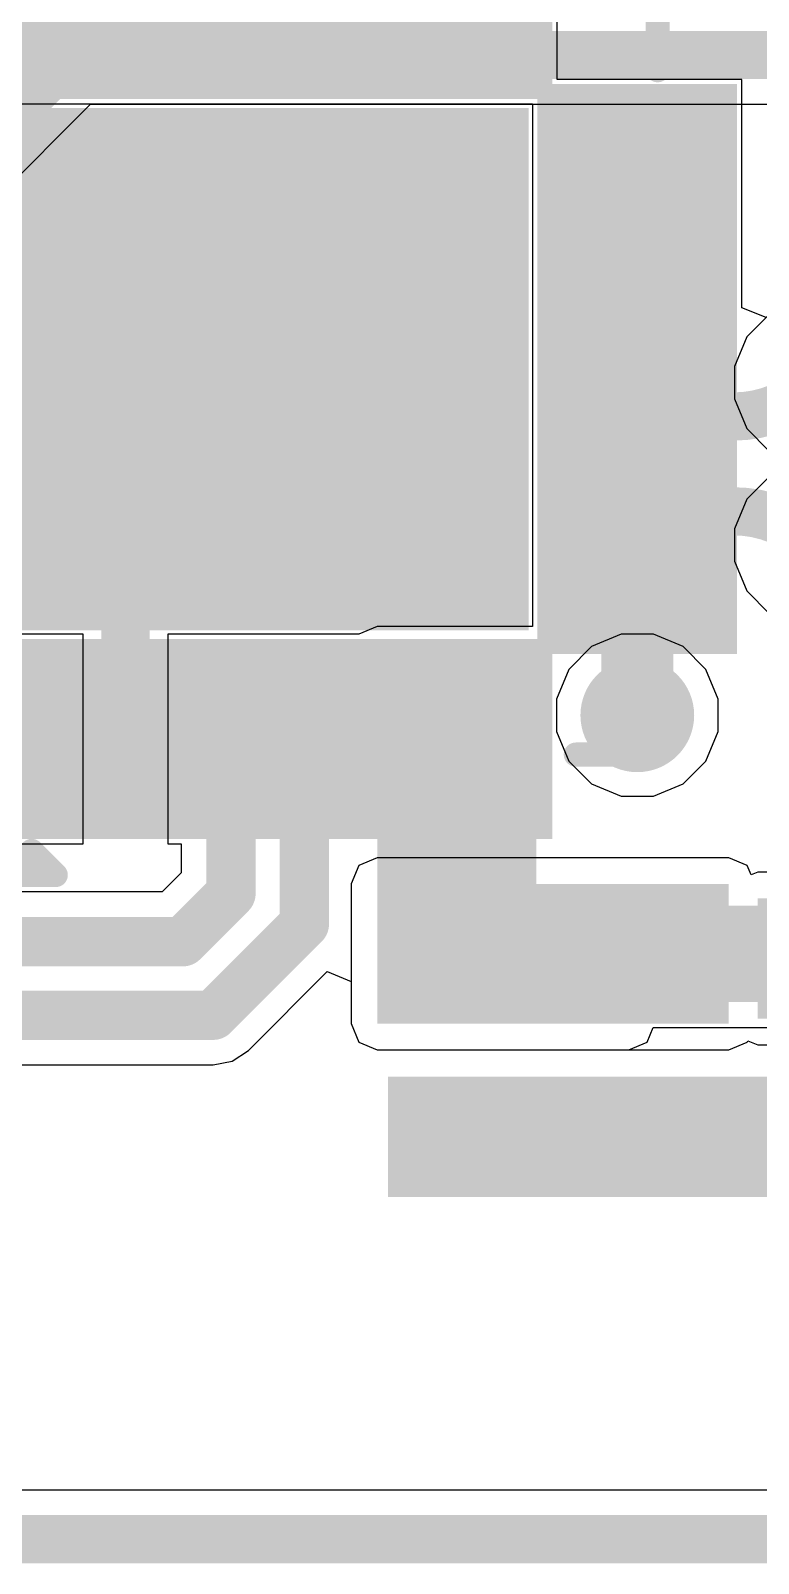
# Model space of a CAD drawing. Header units: millimetres. Extents: x -0.2 to 45, y 0 to 49.7.
# Drawn here: x 30.71 to 34.55, y 34.77 to 42.85 of the extents above; entities that cross this region are included whole.
import ezdxf

# ---------------------------------------------------------------- set-up
doc = ezdxf.new("R2010")
doc.units = ezdxf.units.MM
for name, color, linetype in [('BottomLayer', 5, 'Continuous'), ('BottomPaste', 16, 'Continuous'), ('BottomSolder', 6, 'Continuous'), ('TopLayer', 1, 'Continuous'), ('TopOverlay', 2, 'Continuous'), ('TopPaste', 8, 'Continuous'), ('TopSolder', 216, 'Continuous'), ('ViaHoleLayer', 16, 'Continuous')]:
    doc.layers.add(name, color=color, linetype=linetype)

# ---------------------------------------------------------------- blocks, each defined once
blk = doc.blocks.new('24_QFN__4_4__32')
at = {"layer": 'TopLayer'}
for points in [[(-1.4, 1.525), (-1.4, 2.375), (-1.1, 2.375), (-1.1, 1.525)], [(-0.9, 1.525), (-0.9, 2.375), (-0.6, 2.375), (-0.6, 1.525)], [(-0.4, 1.525), (-0.4, 2.375), (-0.1, 2.375), (-0.1, 1.525)], [(0.1, 1.525), (0.1, 2.375), (0.4, 2.375), (0.4, 1.525)], [(0.6, 1.525), (0.6, 2.375), (0.9, 2.375), (0.9, 1.525)], [(1.1, 1.525), (1.1, 2.375), (1.4, 2.375), (1.4, 1.525)], [(-2.375, 1.4), (-1.525, 1.4), (-1.525, 1.1), (-2.375, 1.1)], [(1.525, 1.4), (2.375, 1.4), (2.375, 1.1), (1.525, 1.1)], [(-1.275, -1.275), (-1.275, 1.275), (1.275, 1.275), (1.275, -1.275)], [(-2.375, 0.9), (-1.525, 0.9), (-1.525, 0.6), (-2.375, 0.6)], [(1.525, 0.9), (2.375, 0.9), (2.375, 0.6), (1.525, 0.6)], [(-2.375, 0.4), (-1.525, 0.4), (-1.525, 0.1), (-2.375, 0.1)], [(1.525, 0.4), (2.375, 0.4), (2.375, 0.1), (1.525, 0.1)], [(-2.375, -0.1), (-1.525, -0.1), (-1.525, -0.4), (-2.375, -0.4)], [(1.525, -0.1), (2.375, -0.1), (2.375, -0.4), (1.525, -0.4)], [(-2.375, -0.6), (-1.525, -0.6), (-1.525, -0.9), (-2.375, -0.9)], [(1.525, -0.6), (2.375, -0.6), (2.375, -0.9), (1.525, -0.9)], [(-2.375, -1.1), (-1.525, -1.1), (-1.525, -1.4), (-2.375, -1.4)], [(1.525, -1.1), (2.375, -1.1), (2.375, -1.4), (1.525, -1.4)], [(-1.1, -1.525), (-1.1, -2.375), (-1.4, -2.375), (-1.4, -1.525)], [(-0.6, -1.525), (-0.6, -2.375), (-0.9, -2.375), (-0.9, -1.525)], [(-0.1, -1.525), (-0.1, -2.375), (-0.4, -2.375), (-0.4, -1.525)], [(0.4, -1.525), (0.4, -2.375), (0.1, -2.375), (0.1, -1.525)], [(0.9, -1.525), (0.9, -2.375), (0.6, -2.375), (0.6, -1.525)], [(1.4, -1.525), (1.4, -2.375), (1.1, -2.375), (1.1, -1.525)]]:
    blk.add_hatch(color=1, dxfattribs=at).paths.add_polyline_path(points)
at = {"layer": 'TopPaste'}
for points in [[(-1.4, 1.525), (-1.4, 2.375), (-1.1, 2.375), (-1.1, 1.525)], [(-0.9, 1.525), (-0.9, 2.375), (-0.6, 2.375), (-0.6, 1.525)], [(-0.4, 1.525), (-0.4, 2.375), (-0.1, 2.375), (-0.1, 1.525)], [(0.1, 1.525), (0.1, 2.375), (0.4, 2.375), (0.4, 1.525)], [(0.6, 1.525), (0.6, 2.375), (0.9, 2.375), (0.9, 1.525)], [(1.1, 1.525), (1.1, 2.375), (1.4, 2.375), (1.4, 1.525)], [(-2.375, 1.4), (-1.525, 1.4), (-1.525, 1.1), (-2.375, 1.1)], [(1.525, 1.4), (2.375, 1.4), (2.375, 1.1), (1.525, 1.1)], [(-1.275, -1.275), (-1.275, 1.275), (1.275, 1.275), (1.275, -1.275)], [(-2.375, 0.9), (-1.525, 0.9), (-1.525, 0.6), (-2.375, 0.6)], [(1.525, 0.9), (2.375, 0.9), (2.375, 0.6), (1.525, 0.6)], [(-2.375, 0.4), (-1.525, 0.4), (-1.525, 0.1), (-2.375, 0.1)], [(1.525, 0.4), (2.375, 0.4), (2.375, 0.1), (1.525, 0.1)], [(-2.375, -0.1), (-1.525, -0.1), (-1.525, -0.4), (-2.375, -0.4)], [(1.525, -0.1), (2.375, -0.1), (2.375, -0.4), (1.525, -0.4)], [(-2.375, -0.6), (-1.525, -0.6), (-1.525, -0.9), (-2.375, -0.9)], [(1.525, -0.6), (2.375, -0.6), (2.375, -0.9), (1.525, -0.9)], [(-2.375, -1.1), (-1.525, -1.1), (-1.525, -1.4), (-2.375, -1.4)], [(1.525, -1.1), (2.375, -1.1), (2.375, -1.4), (1.525, -1.4)], [(-1.1, -1.525), (-1.1, -2.375), (-1.4, -2.375), (-1.4, -1.525)], [(-0.6, -1.525), (-0.6, -2.375), (-0.9, -2.375), (-0.9, -1.525)], [(-0.1, -1.525), (-0.1, -2.375), (-0.4, -2.375), (-0.4, -1.525)], [(0.4, -1.525), (0.4, -2.375), (0.1, -2.375), (0.1, -1.525)], [(0.9, -1.525), (0.9, -2.375), (0.6, -2.375), (0.6, -1.525)], [(1.4, -1.525), (1.4, -2.375), (1.1, -2.375), (1.1, -1.525)]]:
    blk.add_hatch(color=8, dxfattribs=at).paths.add_polyline_path(points)
at = {"layer": 'TopSolder'}
for points in [[(-1.5016, 1.4234), (-1.5016, 2.4766), (-0.9984, 2.4766), (-0.9984, 1.4234)], [(-1.0016, 1.4234), (-1.0016, 2.4766), (-0.4984, 2.4766), (-0.4984, 1.4234)], [(-0.5016, 1.4234), (-0.5016, 2.4766), (0.0016, 2.4766), (0.0016, 1.4234)], [(-0.0016, 1.4234), (-0.0016, 2.4766), (0.5016, 2.4766), (0.5016, 1.4234)], [(0.4984, 1.4234), (0.4984, 2.4766), (1.0016, 2.4766), (1.0016, 1.4234)], [(0.9984, 1.4234), (0.9984, 2.4766), (1.5016, 2.4766), (1.5016, 1.4234)], [(-2.4766, 1.5016), (-1.4234, 1.5016), (-1.4234, 0.9984), (-2.4766, 0.9984)], [(1.4234, 1.5016), (2.4766, 1.5016), (2.4766, 0.9984), (1.4234, 0.9984)], [(-1.3766, -1.3766), (-1.3766, 1.3766), (1.3766, 1.3766), (1.3766, -1.3766)], [(-2.4766, 1.0016), (-1.4234, 1.0016), (-1.4234, 0.4984), (-2.4766, 0.4984)], [(1.4234, 1.0016), (2.4766, 1.0016), (2.4766, 0.4984), (1.4234, 0.4984)], [(-2.4766, 0.5016), (-1.4234, 0.5016), (-1.4234, -0.0016), (-2.4766, -0.0016)], [(1.4234, 0.5016), (2.4766, 0.5016), (2.4766, -0.0016), (1.4234, -0.0016)], [(-2.4766, 0.0016), (-1.4234, 0.0016), (-1.4234, -0.5016), (-2.4766, -0.5016)], [(1.4234, 0.0016), (2.4766, 0.0016), (2.4766, -0.5016), (1.4234, -0.5016)], [(-2.4766, -0.4984), (-1.4234, -0.4984), (-1.4234, -1.0016), (-2.4766, -1.0016)], [(1.4234, -0.4984), (2.4766, -0.4984), (2.4766, -1.0016), (1.4234, -1.0016)], [(-2.4766, -0.9984), (-1.4234, -0.9984), (-1.4234, -1.5016), (-2.4766, -1.5016)], [(1.4234, -0.9984), (2.4766, -0.9984), (2.4766, -1.5016), (1.4234, -1.5016)], [(-0.9984, -1.4234), (-0.9984, -2.4766), (-1.5016, -2.4766), (-1.5016, -1.4234)], [(-0.4984, -1.4234), (-0.4984, -2.4766), (-1.0016, -2.4766), (-1.0016, -1.4234)], [(0.0016, -1.4234), (0.0016, -2.4766), (-0.5016, -2.4766), (-0.5016, -1.4234)], [(0.5016, -1.4234), (0.5016, -2.4766), (-0.0016, -2.4766), (-0.0016, -1.4234)], [(1.0016, -1.4234), (1.0016, -2.4766), (0.4984, -2.4766), (0.4984, -1.4234)], [(1.5016, -1.4234), (1.5016, -2.4766), (0.9984, -2.4766), (0.9984, -1.4234)]]:
    blk.add_hatch(color=216, dxfattribs=at).paths.add_polyline_path(points)
at = {"layer": 'TopOverlay', "const_width": 0.127}
for points in [[(-2.032, 2.0574), (-2.032, 1.6256)], [(-2.032, 2.0574), (-1.5748, 2.0574)], [(1.5748, 2.0574), (2.032, 2.0574)], [(2.032, 2.0574), (2.032, 1.6256)], [(-2.667, 1.3716), (-2.54, 1.2446)], [(-2.667, 1.3716), (-2.667, 1.1176)], [(-2.54, 1.2446), (-2.667, 1.1176)], [(-2.032, -1.6256), (-2.032, -2.0574)], [(2.032, -1.6256), (2.032, -2.0574)], [(-2.032, -2.0574), (-1.5748, -2.0574)], [(1.5748, -2.0574), (2.032, -2.0574)]]:
    blk.add_lwpolyline(points, dxfattribs=at)
at = {"layer": 'TopOverlay', "const_width": 0.0635}
for points in [[(-2.0638, 2.0574, 1), (-2.0002, 2.0574, 1)], [(-2.0638, 2.0574, 1), (-2.0002, 2.0574, 1)], [(-1.6065, 2.0574, 1), (-1.5431, 2.0574, 1)], [(1.5431, 2.0574, 1), (1.6065, 2.0574, 1)], [(2.0002, 2.0574, 1), (2.0638, 2.0574, 1)], [(2.0002, 2.0574, 1), (2.0638, 2.0574, 1)], [(-2.0638, 1.6256, 1), (-2.0002, 1.6256, 1)], [(2.0002, 1.6256, 1), (2.0638, 1.6256, 1)], [(-2.6987, 1.3716, 1), (-2.6353, 1.3716, 1)], [(-2.6987, 1.3716, 1), (-2.6353, 1.3716, 1)], [(-2.5718, 1.2446, 1), (-2.5082, 1.2446, 1)], [(-2.5718, 1.2446, 1), (-2.5082, 1.2446, 1)], [(-2.6987, 1.1176, 1), (-2.6353, 1.1176, 1)], [(-2.6987, 1.1176, 1), (-2.6353, 1.1176, 1)], [(-2.0638, -1.6256, 1), (-2.0002, -1.6256, 1)], [(2.0002, -1.6256, 1), (2.0638, -1.6256, 1)], [(-2.0638, -2.0574, 1), (-2.0002, -2.0574, 1)], [(-2.0638, -2.0574, 1), (-2.0002, -2.0574, 1)], [(-1.6065, -2.0574, 1), (-1.5431, -2.0574, 1)], [(1.5431, -2.0574, 1), (1.6065, -2.0574, 1)], [(2.0002, -2.0574, 1), (2.0638, -2.0574, 1)], [(2.0002, -2.0574, 1), (2.0638, -2.0574, 1)]]:
    blk.add_lwpolyline(points, format="xyb", close=True, dxfattribs=at)
blk = doc.blocks.new('C___0402_B_42')
at = {"layer": 'BottomLayer'}
for points in [[(-0.2413, 0.3175), (-0.2413, -0.3175), (-0.6985, -0.3175), (-0.6985, 0.3175)], [(0.6985, 0.3175), (0.6985, -0.3175), (0.2413, -0.3175), (0.2413, 0.3175)]]:
    blk.add_hatch(color=5, dxfattribs=at).paths.add_polyline_path(points)
at = {"layer": 'BottomPaste'}
for points in [[(-0.2413, 0.3175), (-0.2413, -0.3175), (-0.6985, -0.3175), (-0.6985, 0.3175)], [(0.6985, 0.3175), (0.6985, -0.3175), (0.2413, -0.3175), (0.2413, 0.3175)]]:
    blk.add_hatch(color=16, dxfattribs=at).paths.add_polyline_path(points)
at = {"layer": 'BottomSolder'}
for points in [[(-0.1813, 0.3775), (-0.1813, -0.3775), (-0.7585, -0.3775), (-0.7585, 0.3775)], [(0.7585, 0.3775), (0.7585, -0.3775), (0.1813, -0.3775), (0.1813, 0.3775)]]:
    blk.add_hatch(color=6, dxfattribs=at).paths.add_polyline_path(points)
blk = doc.blocks.new('C___0402_B_43')
at = {"layer": 'BottomLayer'}
for points in [[(-0.2413, 0.3175), (-0.2413, -0.3175), (-0.6985, -0.3175), (-0.6985, 0.3175)], [(0.6985, 0.3175), (0.6985, -0.3175), (0.2413, -0.3175), (0.2413, 0.3175)]]:
    blk.add_hatch(color=5, dxfattribs=at).paths.add_polyline_path(points)
at = {"layer": 'BottomPaste'}
for points in [[(-0.2413, 0.3175), (-0.2413, -0.3175), (-0.6985, -0.3175), (-0.6985, 0.3175)], [(0.6985, 0.3175), (0.6985, -0.3175), (0.2413, -0.3175), (0.2413, 0.3175)]]:
    blk.add_hatch(color=16, dxfattribs=at).paths.add_polyline_path(points)
at = {"layer": 'BottomSolder'}
for points in [[(-0.1813, 0.3775), (-0.1813, -0.3775), (-0.7585, -0.3775), (-0.7585, 0.3775)], [(0.7585, 0.3775), (0.7585, -0.3775), (0.1813, -0.3775), (0.1813, 0.3775)]]:
    blk.add_hatch(color=6, dxfattribs=at).paths.add_polyline_path(points)

msp = doc.modelspace()

# ---------------------------------------------------------------- hatches: boundary and pattern name
at = {"layer": 'BottomLayer'}
h = msp.add_hatch(color=5, dxfattribs=at)
edge = h.paths.add_edge_path()
edge.add_arc((31.1722, 41.8338), 0.3, 0, 360)
h = msp.add_hatch(color=5, dxfattribs=at)
edge = h.paths.add_edge_path()
edge.add_arc((31.9564, 41.8338), 0.3, 0, 360)
h = msp.add_hatch(color=5, dxfattribs=at)
edge = h.paths.add_edge_path()
edge.add_arc((32.7406, 41.8338), 0.3, 0, 360)
h = msp.add_hatch(color=5, dxfattribs=at)
edge = h.paths.add_edge_path()
edge.add_arc((31.1722, 41.0678), 0.3, 0, 360)
h = msp.add_hatch(color=5, dxfattribs=at)
edge = h.paths.add_edge_path()
edge.add_arc((31.9564, 41.0678), 0.3, 0, 360)
h = msp.add_hatch(color=5, dxfattribs=at)
edge = h.paths.add_edge_path()
edge.add_arc((32.7406, 41.0678), 0.3, 0, 360)
h = msp.add_hatch(color=5, dxfattribs=at)
edge = h.paths.add_edge_path()
edge.add_arc((31.1722, 40.3018), 0.3, 0, 360)
h = msp.add_hatch(color=5, dxfattribs=at)
edge = h.paths.add_edge_path()
edge.add_arc((31.9564, 40.3018), 0.3, 0, 360)
h = msp.add_hatch(color=5, dxfattribs=at)
edge = h.paths.add_edge_path()
edge.add_arc((32.7406, 40.3018), 0.3, 0, 360)
h = msp.add_hatch(color=5, dxfattribs=at)
edge = h.paths.add_edge_path()
edge.add_arc((33.909, 39.243), 0.3, 0, 360)
for points in [[(32.5374, 37.6174), (34.3916, 37.6174), (34.3916, 38.354), (32.5374, 38.354)], [(34.544, 37.6428), (36.83, 37.6428), (36.83, 38.2778), (34.544, 38.2778)], [(32.594, 36.703), (37.211, 36.703), (37.211, 37.338), (32.594, 37.338)]]:
    msp.add_hatch(color=5, dxfattribs=at).paths.add_polyline_path(points)
h = msp.add_hatch(color=5, dxfattribs=at)
edge = h.paths.add_edge_path()
edge.add_arc((33.4957, 37.9563), 0.3, 0, 360)
at = {"layer": 'TopLayer'}
h = msp.add_hatch(color=1, dxfattribs=at)
edge = h.paths.add_edge_path()
edge.add_arc((31.1722, 41.8338), 0.3, 0, 360)
h = msp.add_hatch(color=1, dxfattribs=at)
edge = h.paths.add_edge_path()
edge.add_arc((31.9564, 41.8338), 0.3, 0, 360)
h = msp.add_hatch(color=1, dxfattribs=at)
edge = h.paths.add_edge_path()
edge.add_arc((32.7406, 41.8338), 0.3, 0, 360)
h = msp.add_hatch(color=1, dxfattribs=at)
edge = h.paths.add_edge_path()
edge.add_arc((31.1722, 41.0678), 0.3, 0, 360)
h = msp.add_hatch(color=1, dxfattribs=at)
edge = h.paths.add_edge_path()
edge.add_arc((31.9564, 41.0678), 0.3, 0, 360)
h = msp.add_hatch(color=1, dxfattribs=at)
edge = h.paths.add_edge_path()
edge.add_arc((32.7406, 41.0678), 0.3, 0, 360)
h = msp.add_hatch(color=1, dxfattribs=at)
edge = h.paths.add_edge_path()
edge.add_arc((31.1722, 40.3018), 0.3, 0, 360)
h = msp.add_hatch(color=1, dxfattribs=at)
edge = h.paths.add_edge_path()
edge.add_arc((31.9564, 40.3018), 0.3, 0, 360)
h = msp.add_hatch(color=1, dxfattribs=at)
edge = h.paths.add_edge_path()
edge.add_arc((32.7406, 40.3018), 0.3, 0, 360)
for points in [[(32.5374, 37.6174), (33.3756, 37.6174), (33.3756, 39.5732), (32.5374, 39.5732)], [(32.9692, 37.6174), (33.864, 37.6174), (33.864, 38.354), (32.9692, 38.354)]]:
    msp.add_hatch(color=1, dxfattribs=at).paths.add_polyline_path(points)
h = msp.add_hatch(color=1, dxfattribs=at)
edge = h.paths.add_edge_path()
edge.add_arc((33.909, 39.243), 0.3, 0, 360)
h = msp.add_hatch(color=1, dxfattribs=at)
edge = h.paths.add_edge_path()
edge.add_arc((33.4957, 37.9563), 0.3, 0, 360)
at = {"layer": 'ViaHoleLayer'}
h = msp.add_hatch(color=16, dxfattribs=at)
edge = h.paths.add_edge_path()
edge.add_arc((31.1722, 41.8338), 0.15, 0, 360)
h = msp.add_hatch(color=16, dxfattribs=at)
edge = h.paths.add_edge_path()
edge.add_arc((31.9564, 41.8338), 0.15, 0, 360)
h = msp.add_hatch(color=16, dxfattribs=at)
edge = h.paths.add_edge_path()
edge.add_arc((32.7406, 41.8338), 0.15, 0, 360)
h = msp.add_hatch(color=16, dxfattribs=at)
edge = h.paths.add_edge_path()
edge.add_arc((31.1722, 41.0678), 0.15, 0, 360)
h = msp.add_hatch(color=16, dxfattribs=at)
edge = h.paths.add_edge_path()
edge.add_arc((31.9564, 41.0678), 0.15, 0, 360)
h = msp.add_hatch(color=16, dxfattribs=at)
edge = h.paths.add_edge_path()
edge.add_arc((32.7406, 41.0678), 0.15, 0, 360)
h = msp.add_hatch(color=16, dxfattribs=at)
edge = h.paths.add_edge_path()
edge.add_arc((31.1722, 40.3018), 0.15, 0, 360)
h = msp.add_hatch(color=16, dxfattribs=at)
edge = h.paths.add_edge_path()
edge.add_arc((31.9564, 40.3018), 0.15, 0, 360)
h = msp.add_hatch(color=16, dxfattribs=at)
edge = h.paths.add_edge_path()
edge.add_arc((32.7406, 40.3018), 0.15, 0, 360)
h = msp.add_hatch(color=16, dxfattribs=at)
edge = h.paths.add_edge_path()
edge.add_arc((33.909, 39.243), 0.15, 0, 360)
h = msp.add_hatch(color=16, dxfattribs=at)
edge = h.paths.add_edge_path()
edge.add_arc((33.4957, 37.9563), 0.15, 0, 360)

# ---------------------------------------------------------------- linework, layer by layer
at = {"layer": 'BottomLayer'}
for p, q in [((30.4342, 41.8735), (31.0245, 42.4638)), ((31.0245, 42.4638), (36.9824, 42.4638)), ((34.6069, 41.3576), (34.4868, 41.2375)), ((34.4868, 41.2375), (34.4218, 41.0805)), ((34.4218, 41.0805), (34.4218, 40.9107)), ((34.4218, 40.9107), (34.4868, 40.7537)), ((34.4868, 40.7537), (34.6069, 40.6336)), ((34.6069, 40.502), (34.4868, 40.3819)), ((34.4868, 40.3819), (34.4218, 40.2249)), ((34.4218, 40.2249), (34.4218, 40.0551)), ((34.4218, 40.0551), (34.4868, 39.8981)), ((34.4868, 39.8981), (34.6069, 39.778)), ((33.8241, 39.67), (33.6671, 39.605)), ((33.994, 39.67), (33.8241, 39.67)), ((34.1509, 39.605), (33.994, 39.67)), ((33.6671, 39.605), (33.547, 39.4849)), ((34.271, 39.4849), (34.1509, 39.605)), ((33.547, 39.4849), (33.482, 39.3279)), ((34.336, 39.3279), (34.271, 39.4849)), ((33.482, 39.3279), (33.482, 39.1581)), ((34.336, 39.1581), (34.336, 39.3279)), ((33.482, 39.1581), (33.547, 39.0011)), ((34.271, 39.0011), (34.336, 39.1581)), ((33.547, 39.0011), (33.6671, 38.881)), ((34.1509, 38.881), (34.271, 39.0011)), ((33.6671, 38.881), (33.8241, 38.816)), ((33.994, 38.816), (34.1509, 38.881)), ((33.8241, 38.816), (33.994, 38.816)), ((32.5374, 38.4915), (32.4402, 38.4512)), ((34.3916, 38.4915), (32.5374, 38.4915)), ((34.4888, 38.4512), (34.3916, 38.4915)), ((32.4402, 38.4512), (32.4, 38.354)), ((34.5096, 38.401), (34.4888, 38.4512)), ((34.544, 38.4153), (34.5096, 38.401)), ((36.0103, 38.4153), (34.544, 38.4153)), ((32.4, 38.354), (32.4, 37.6174)), ((32.4, 37.6174), (32.4402, 37.5202)), ((32.4402, 37.5202), (32.5374, 37.4799)), ((34.3916, 37.4799), (34.4888, 37.5202)), ((34.4888, 37.5202), (34.4916, 37.527)), ((34.4916, 37.527), (34.544, 37.5053)), ((34.544, 37.5053), (37.6871, 37.5053)), ((32.5374, 37.4799), (34.3916, 37.4799)), ((36.9116, 35.1586), (28.5242, 35.1586))]:
    msp.add_line(p, q, dxfattribs=at)
at = {"layer": 'BottomLayer', "const_width": 0.254}
for points in [[(30.1752, 41.9808), (30.9172, 42.7228)], [(30.9172, 42.7228), (36.9824, 42.7228)], [(28.5242, 34.8996), (36.9116, 34.8996)]]:
    msp.add_lwpolyline(points, dxfattribs=at)
at = {"layer": 'BottomLayer', "const_width": 0.127}
msp.add_lwpolyline([(30.8537, 42.7228, 1), (30.9807, 42.7228, 1)], format="xyb", close=True, dxfattribs=at)
msp.add_lwpolyline([(30.8537, 42.7228, 1), (30.9807, 42.7228, 1)], format="xyb", close=True, dxfattribs=at)
at = {"layer": 'TopLayer'}
for p, q in [((33.486, 42.5948), (33.486, 43.556)), ((34.461, 42.5948), (33.486, 42.5948)), ((34.461, 41.3913), (34.461, 42.5948)), ((30.561, 42.4658), (33.357, 42.4658)), ((33.357, 42.4658), (33.357, 41.5408)), ((33.357, 41.5408), (33.357, 40.5408)), ((34.588, 41.3387), (34.461, 41.3913)), ((33.357, 40.5408), (33.357, 39.7107)), ((30.986, 39.6698), (30.561, 39.6698)), ((30.986, 38.5658), (30.986, 39.6698)), ((32.44, 39.6698), (31.432, 39.6698)), ((31.432, 39.6698), (31.432, 38.5658)), ((32.4402, 39.6704), (32.44, 39.6698)), ((32.5374, 39.7107), (32.4402, 39.6704)), ((33.357, 39.7107), (32.5374, 39.7107)), ((30.432, 38.5658), (30.986, 38.5658)), ((31.432, 38.5658), (31.5031, 38.5658)), ((31.5031, 38.5658), (31.5031, 38.4118)), ((31.5031, 38.4118), (31.4027, 38.3114)), ((31.4027, 38.3114), (23.2131, 38.3114)), ((31.8572, 37.4764), (32.273, 37.8922)), ((32.273, 37.8922), (32.4, 37.8396)), ((32.4, 37.8396), (32.4, 37.6174)), ((32.4, 37.6174), (32.4402, 37.5202)), ((33.9612, 37.5202), (33.9931, 37.5972)), ((33.9931, 37.5972), (35.0999, 37.5972)), ((32.4402, 37.5202), (32.5374, 37.4799)), ((33.864, 37.4799), (33.9612, 37.5202)), ((31.6718, 37.3996), (31.7721, 37.4196)), ((31.7721, 37.4196), (31.8572, 37.4764)), ((32.5374, 37.4799), (33.864, 37.4799)), ((22.944, 37.3996), (31.6718, 37.3996))]:
    msp.add_line(p, q, dxfattribs=at)
for points, const_width in [([(31.209, 40.3178), (31.959, 41.0678)], 0.254), ([(33.909, 40.8178), (34.4196, 40.8178)], 0.254), ([(31.1722, 40.3018), (31.193, 40.3018)], 0.254), ([(31.193, 40.3018), (31.209, 40.3178)], 0.254), ([(31.209, 39.1178), (31.209, 40.3178)], 0.254), ([(33.909, 40.3178), (34.4196, 40.3178)], 0.254), ([(33.909, 39.243), (33.909, 39.767)], 0.381), ([(31.709, 38.8428), (31.709, 39.1178)], 0.2603), ([(32.209, 38.8428), (32.209, 39.1178)], 0.2603), ([(32.709, 37.9683), (32.709, 39.1178)], 0.2032), ([(32.709, 39.1178), (33.209, 39.1178)], 0.2032), ([(31.709, 38.8428), (31.7653, 38.7865)], 0.2603), ([(32.1527, 38.7865), (32.209, 38.8428)], 0.2603), ([(31.7653, 38.3032), (31.7653, 38.7865)], 0.2603), ([(32.1527, 38.1428), (32.1527, 38.7865)], 0.2603), ([(31.5113, 38.0492), (31.7653, 38.3032)], 0.2603), ([(31.6718, 37.6619), (32.1527, 38.1428)], 0.2603), ([(33.4957, 37.9563), (33.5251, 37.9857)], 0.508), ([(33.5251, 37.9857), (35.0999, 37.9857)], 0.508), ([(23.1045, 38.0492), (31.5113, 38.0492)], 0.2603), ([(32.709, 37.9683), (32.721, 37.9563)], 0.2032), ([(22.944, 37.6619), (31.6718, 37.6619)], 0.2603)]:
    msp.add_lwpolyline(points, dxfattribs=dict(at, const_width=const_width))
for points, const_width in [([(31.8955, 41.0678, 1), (32.0225, 41.0678, 1)], 0.127), ([(33.8455, 40.8178, 1), (33.9725, 40.8178, 1)], 0.127), ([(34.3561, 40.8178, 1), (34.4831, 40.8178, 1)], 0.127), ([(34.3561, 40.8178, 1), (34.4831, 40.8178, 1)], 0.127), ([(31.1087, 40.3018, 1), (31.2357, 40.3018, 1)], 0.127), ([(31.1295, 40.3018, 1), (31.2565, 40.3018, 1)], 0.127), ([(31.1295, 40.3018, 1), (31.2565, 40.3018, 1)], 0.127), ([(31.1455, 40.3178, 1), (31.2725, 40.3178, 1)], 0.127), ([(31.1455, 40.3178, 1), (31.2725, 40.3178, 1)], 0.127), ([(31.1455, 40.3178, 1), (31.2725, 40.3178, 1)], 0.127), ([(33.8455, 40.3178, 1), (33.9725, 40.3178, 1)], 0.127), ([(34.3561, 40.3178, 1), (34.4831, 40.3178, 1)], 0.127), ([(34.3561, 40.3178, 1), (34.4831, 40.3178, 1)], 0.127), ([(33.8138, 39.767, 1), (34.0043, 39.767, 1)], 0.1905), ([(33.8138, 39.243, 1), (34.0043, 39.243, 1)], 0.1905), ([(31.1455, 39.1178, 1), (31.2725, 39.1178, 1)], 0.127), ([(31.6439, 39.1178, 1), (31.7741, 39.1178, 1)], 0.1302), ([(32.1439, 39.1178, 1), (32.2741, 39.1178, 1)], 0.1302), ([(32.6582, 39.1178, 1), (32.7598, 39.1178, 1)], 0.1016), ([(32.6582, 39.1178, 1), (32.7598, 39.1178, 1)], 0.1016), ([(33.1582, 39.1178, 1), (33.2598, 39.1178, 1)], 0.1016), ([(31.6439, 38.8428, 1), (31.7741, 38.8428, 1)], 0.1302), ([(31.6439, 38.8428, 1), (31.7741, 38.8428, 1)], 0.1302), ([(32.1439, 38.8428, 1), (32.2741, 38.8428, 1)], 0.1302), ([(32.1439, 38.8428, 1), (32.2741, 38.8428, 1)], 0.1302), ([(31.7003, 38.7865, 1), (31.8304, 38.7865, 1)], 0.1302), ([(31.7003, 38.7865, 1), (31.8304, 38.7865, 1)], 0.1302), ([(32.0876, 38.7865, 1), (32.2178, 38.7865, 1)], 0.1302), ([(32.0876, 38.7865, 1), (32.2178, 38.7865, 1)], 0.1302), ([(31.7003, 38.3032, 1), (31.8304, 38.3032, 1)], 0.1302), ([(31.7003, 38.3032, 1), (31.8304, 38.3032, 1)], 0.1302), ([(32.0876, 38.1428, 1), (32.2178, 38.1428, 1)], 0.1302), ([(32.0876, 38.1428, 1), (32.2178, 38.1428, 1)], 0.1302), ([(33.3981, 37.9857, 1), (33.6521, 37.9857, 1)], 0.254), ([(33.3981, 37.9857, 1), (33.6521, 37.9857, 1)], 0.254), ([(31.4463, 38.0492, 1), (31.5764, 38.0492, 1)], 0.1302), ([(31.4463, 38.0492, 1), (31.5764, 38.0492, 1)], 0.1302), ([(33.3687, 37.9563, 1), (33.6227, 37.9563, 1)], 0.254), ([(32.6582, 37.9683, 1), (32.7598, 37.9683, 1)], 0.1016), ([(32.6582, 37.9683, 1), (32.7598, 37.9683, 1)], 0.1016), ([(32.6702, 37.9563, 1), (32.7718, 37.9563, 1)], 0.1016), ([(31.6067, 37.6619, 1), (31.7369, 37.6619, 1)], 0.1302), ([(31.6067, 37.6619, 1), (31.7369, 37.6619, 1)], 0.1302)]:
    msp.add_lwpolyline(points, format="xyb", close=True, dxfattribs=dict(at, const_width=const_width))
at = {"layer": 'TopLayer', "const_width": 0.254}
for points in [[(34.8488, 40.9956, -0.198912), (34.4196, 40.8178)], [(34.4196, 40.3178, -0.198912), (34.8488, 40.14)]]:
    msp.add_lwpolyline(points, format="xyb", dxfattribs=at)

# ---------------------------------------------------------------- block references
for name, p, rotation in [('24_QFN__4_4__32', (31.959, 41.0678), 90), ('C___0402_B_42', (33.0004, 37.4864), 270), ('C___0402_B_43', (33.991, 37.4864), 270)]:
    msp.add_blockref(name, p, dxfattribs=dict(rotation=rotation))

doc.saveas('drawing.dxf')
